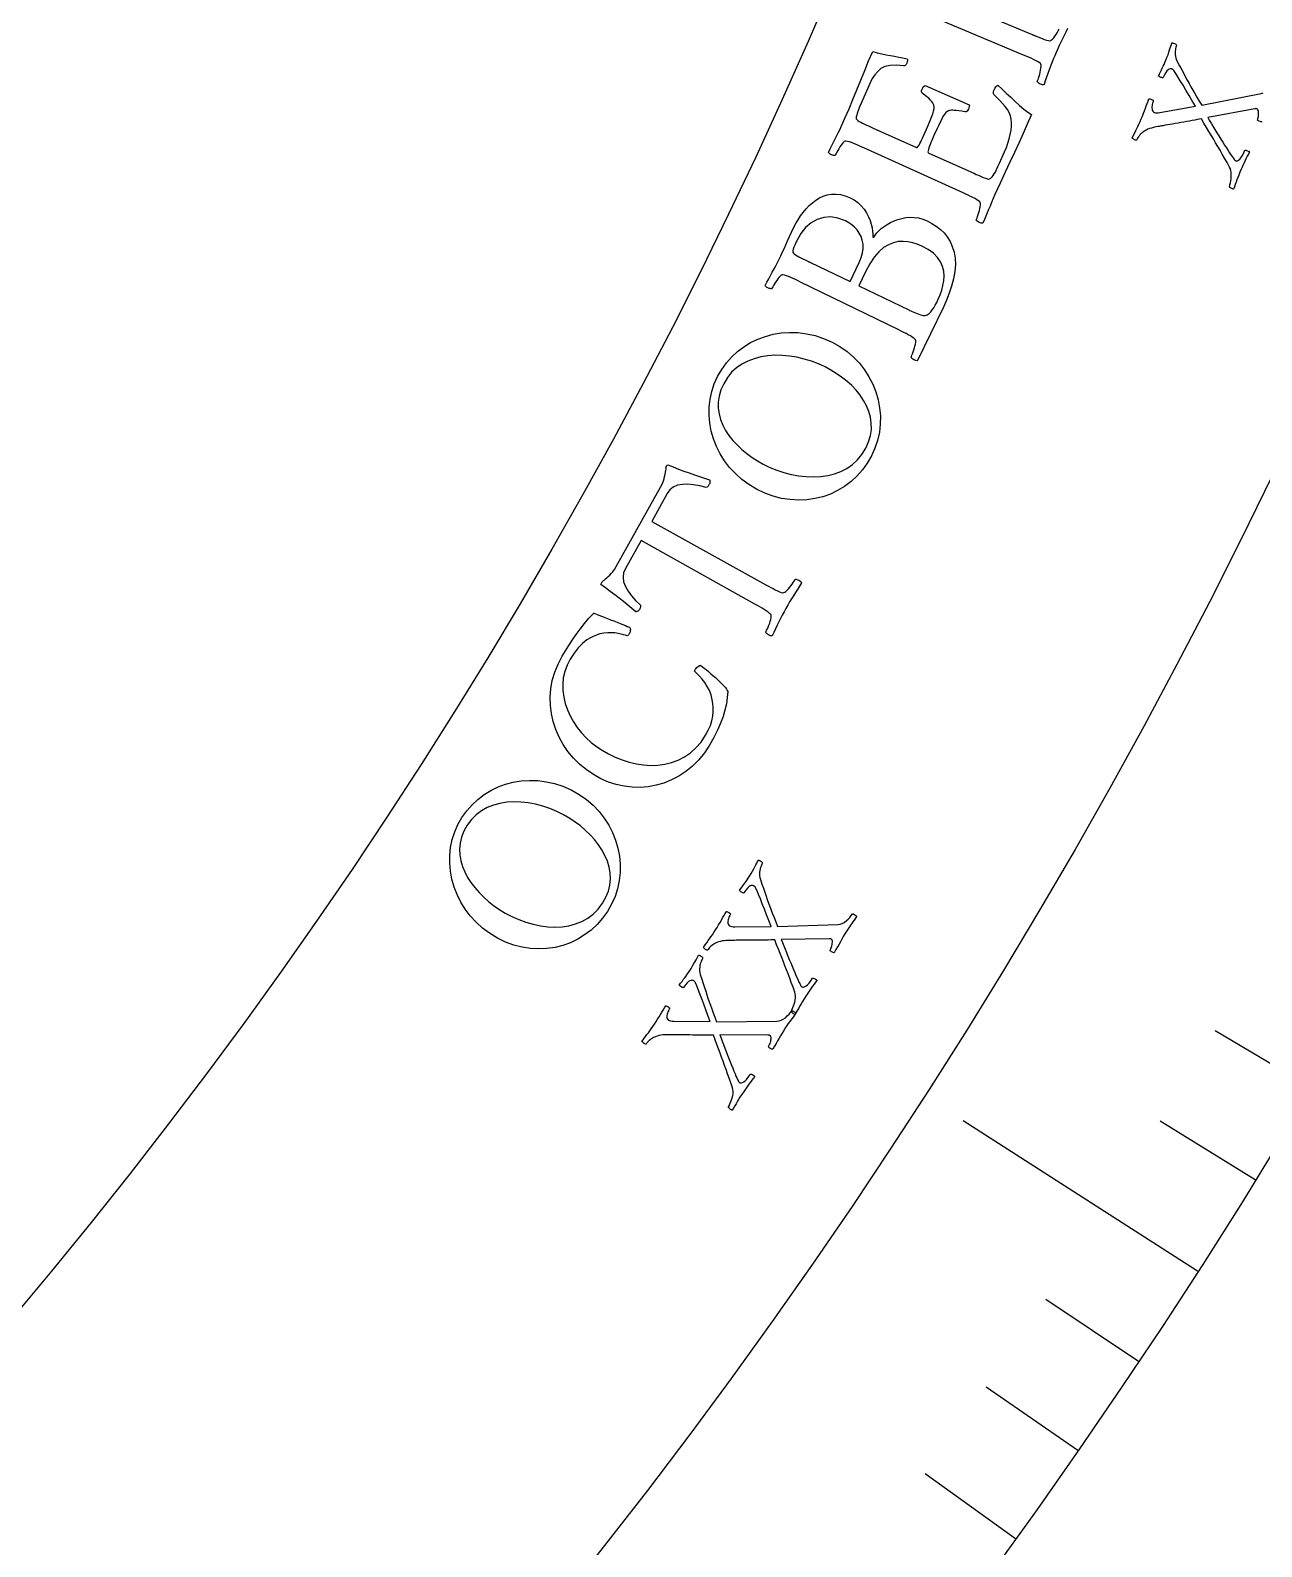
# Model space of a CAD drawing. Header units: millimetres. Extents: x -76 to 76, y -76 to 86.
# Drawn here: x 39.38 to 51.48, y -35.34 to -20.43 of the extents above; entities that cross this region are included whole.
import ezdxf

# ---------------------------------------------------------------- set-up
doc = ezdxf.new("R2010")
doc.units = ezdxf.units.MM
for name, color, linetype in [('CUT_OUTER', 1, 'Continuous'), ('ENGRAVE', 7, 'Continuous'), ('ENGRAVE_FINE', 8, 'Continuous'), ('TEXT', 5, 'Continuous')]:
    doc.layers.add(name, color=color, linetype=linetype)

msp = doc.modelspace()

# ---------------------------------------------------------------- linework, layer by layer
at = {"layer": 'CUT_OUTER'}
msp.add_arc((0.0001, -0.0001), 75.9999, 179.913117, 0.0001, dxfattribs=at)
at = {"layer": 'ENGRAVE'}
msp.add_lwpolyline([(50.8503, -32.6316), (48.5477, -31.154)], dxfattribs=at)
for radius in [74.48, 74.48, 72.485, 68.78, 68.78, 65.854, 60.42, 60.42, 57.228, 51.3, 51.3]:
    msp.add_circle((0, 0), radius, dxfattribs=at)
at = {"layer": 'ENGRAVE_FINE'}
for points in [[(51.9643, -30.8268), (51.023, -30.2684)], [(51.4153, -31.7339), (50.484, -31.1591)], [(50.2693, -33.5197), (49.3588, -32.9126)], [(49.6726, -34.3978), (48.7728, -33.7748)], [(49.0602, -35.2657), (48.1716, -34.627)]]:
    msp.add_lwpolyline(points, dxfattribs=at)
at = {"layer": 'TEXT'}
for points in [[(49.5717, -20.4141), (49.5547, -20.4488), (49.5381, -20.4828), (49.522, -20.5161), (49.5063, -20.5487), (49.491, -20.5812), (49.4758, -20.6144), (49.461, -20.6482), (49.4463, -20.6826), (49.4324, -20.7164), (49.4188, -20.7507), (49.4055, -20.7854), (49.3926, -20.8206), (49.3797, -20.8562), (49.3668, -20.8922), (49.354, -20.9286), (49.3411, -20.9653), (49.3337, -20.967), (49.3252, -20.9666), (49.3154, -20.9641), (49.3044, -20.9595), (49.2939, -20.9539), (49.2854, -20.9483), (49.279, -20.9427), (49.2748, -20.9371), (49.2782, -20.9283), (49.2825, -20.9164), (49.2876, -20.9013), (49.2935, -20.883), (49.2994, -20.8632), (49.3043, -20.8436), (49.3082, -20.824), (49.3113, -20.8047), (49.3128, -20.7873), (49.3124, -20.7738), (49.31, -20.7643), (49.3055, -20.7586), (49.2921, -20.7479), (49.2761, -20.7374), (49.2575, -20.7271), (49.2365, -20.7169), (49.2137, -20.7067), (49.19, -20.6963), (49.1654, -20.6857), (49.1397, -20.6748), (48.1493, -20.2608)], [(48.7919, -20.2923), (49.2245, -20.4722), (49.228, -20.4737), (49.2316, -20.4752), (49.2352, -20.4767), (49.2387, -20.4782), (49.2423, -20.4796), (49.2459, -20.4811), (49.2494, -20.4826), (49.253, -20.4841), (49.2751, -20.4932), (49.2962, -20.5017), (49.3163, -20.5096), (49.3355, -20.517), (49.3535, -20.5233), (49.3702, -20.5283), (49.3855, -20.5318), (49.3996, -20.5338), (49.4071, -20.532), (49.4158, -20.5265), (49.4258, -20.5173), (49.4369, -20.5044), (49.4483, -20.4891), (49.4593, -20.473), (49.4698, -20.4559), (49.4797, -20.4379), (49.4886, -20.4209)], [(51.4846, -21.3304), (51.4795, -21.3315), (51.4731, -21.3312), (51.4655, -21.3294), (51.4566, -21.3262), (51.4484, -21.3224), (51.443, -21.3187), (51.4402, -21.3153), (51.4402, -21.312), (51.4422, -21.3063), (51.4442, -21.2989), (51.4463, -21.2898), (51.4483, -21.2789), (51.45, -21.2672), (51.4508, -21.2555), (51.4508, -21.2438), (51.45, -21.2321), (51.4481, -21.2215), (51.4446, -21.2131), (51.4397, -21.2068), (51.4333, -21.2028), (51.4315, -21.2022), (51.4293, -21.2019), (51.4267, -21.2016), (51.4236, -21.2016), (51.4205, -21.2018), (51.4176, -21.2021), (51.415, -21.2027), (51.4126, -21.2036), (50.95, -21.2885), (50.9662, -21.316), (50.9834, -21.3448), (51.0015, -21.3749), (51.0207, -21.4062), (51.0402, -21.438), (51.0596, -21.4693), (51.0787, -21.5002), (51.0977, -21.5307), (51.1161, -21.56), (51.1335, -21.5873), (51.1498, -21.6125), (51.1652, -21.6357), (51.1789, -21.6561), (51.1904, -21.673), (51.1996, -21.6864), (51.2066, -21.6963), (51.208, -21.6979), (51.2097, -21.6999), (51.2118, -21.7023), (51.2141, -21.705), (51.2168, -21.7078), (51.2198, -21.7103), (51.2232, -21.7124), (51.227, -21.7142), (51.2346, -21.7155), (51.2435, -21.7133), (51.2534, -21.7075), (51.2645, -21.6983), (51.2764, -21.6846), (51.2888, -21.6655), (51.3018, -21.641), (51.3152, -21.6112), (51.32, -21.6106), (51.3259, -21.6112), (51.333, -21.6129), (51.3413, -21.6156), (51.3492, -21.6187), (51.3551, -21.6216), (51.359, -21.6242), (51.3609, -21.6266), (51.3502, -21.6476), (51.3396, -21.6687), (51.329, -21.6901), (51.3184, -21.7118), (51.308, -21.7335), (51.2979, -21.7551), (51.2883, -21.7767), (51.279, -21.7981), (51.2668, -21.8273), (51.2557, -21.8544), (51.2459, -21.8794), (51.2374, -21.9024), (51.2293, -21.9245), (51.2212, -21.9471), (51.2131, -21.9701), (51.2048, -21.9936), (51.1998, -21.9929), (51.194, -21.991), (51.1874, -21.988), (51.18, -21.9839), (51.1731, -21.9795), (51.1678, -21.976), (51.1641, -21.9733), (51.162, -21.9714), (51.1637, -21.9665), (51.1662, -21.958), (51.1693, -21.9459), (51.1731, -21.9302), (51.1769, -21.9123), (51.1797, -21.8932), (51.1815, -21.873), (51.1825, -21.8517), (51.1817, -21.8306), (51.1786, -21.811), (51.1732, -21.7928), (51.1653, -21.776), (51.1404, -21.7316), (51.1164, -21.6893), (51.0934, -21.6491), (51.0713, -21.6109), (51.0497, -21.5739), (51.0278, -21.5369), (51.0059, -21.5), (50.9837, -21.4632), (50.9611, -21.4256), (50.9376, -21.3864), (50.9132, -21.3457), (50.888, -21.3033), (50.869, -21.3063), (50.8478, -21.3098), (50.8244, -21.314), (50.7987, -21.3187), (50.7717, -21.3236), (50.7441, -21.3285), (50.7159, -21.3334), (50.6872, -21.3383), (50.6586, -21.3432), (50.631, -21.3479), (50.6043, -21.3526), (50.5786, -21.3572), (50.5545, -21.3616), (50.5327, -21.3655), (50.5132, -21.369), (50.4959, -21.3721), (50.4818, -21.3746), (50.4718, -21.3764), (50.4657, -21.3774), (50.4637, -21.3778), (50.439, -21.3819), (50.4166, -21.3866), (50.3965, -21.392), (50.3787, -21.398), (50.3621, -21.4049), (50.3457, -21.4132), (50.3294, -21.4227), (50.3132, -21.4336), (50.3029, -21.4416), (50.2931, -21.4506), (50.284, -21.4607), (50.2754, -21.4718), (50.2679, -21.4829), (50.2616, -21.4928), (50.2566, -21.5016), (50.2529, -21.5092), (50.2506, -21.5114), (50.2462, -21.5118), (50.2398, -21.5105), (50.2314, -21.5073), (50.2228, -21.5032), (50.2162, -21.499), (50.2116, -21.4947), (50.2088, -21.4903), (50.2211, -21.4636), (50.2327, -21.4391), (50.2435, -21.4166), (50.2536, -21.3963), (50.2635, -21.3758), (50.274, -21.3532), (50.285, -21.3285), (50.2966, -21.3015), (50.2966, -21.3015), (50.3081, -21.274), (50.3187, -21.2475), (50.3286, -21.222), (50.3377, -21.1976), (50.3463, -21.1739), (50.355, -21.1503), (50.3637, -21.127), (50.3724, -21.1039), (50.3769, -21.1042), (50.3829, -21.1056), (50.3902, -21.108), (50.399, -21.1114), (50.4072, -21.1153), (50.4126, -21.119), (50.4153, -21.1224), (50.4154, -21.1256), (50.4131, -21.1319), (50.4106, -21.1397), (50.4082, -21.1491), (50.4056, -21.1601), (50.4035, -21.1718), (50.4023, -21.1835), (50.402, -21.1951), (50.4028, -21.2067), (50.4051, -21.2173), (50.4097, -21.2261), (50.4166, -21.2332), (50.4257, -21.2384), (50.4356, -21.2412), (50.4479, -21.2422), (50.4625, -21.2415), (50.4795, -21.2389), (50.8292, -21.177), (50.7974, -21.1236), (50.7666, -21.0716), (50.7368, -21.021), (50.7081, -20.9718), (50.6812, -20.9265), (50.6571, -20.8874), (50.6357, -20.8545), (50.6171, -20.8278), (50.614, -20.8241), (50.6107, -20.8208), (50.6072, -20.8181), (50.6035, -20.8158), (50.6001, -20.814), (50.5974, -20.8126), (50.5955, -20.8116), (50.5943, -20.8111), (50.588, -20.8099), (50.5804, -20.8109), (50.5715, -20.8141), (50.5612, -20.8194), (50.5499, -20.8291), (50.538, -20.8452), (50.5256, -20.8676), (50.5126, -20.8965), (50.5099, -20.8979), (50.5054, -20.8979), (50.4989, -20.8965), (50.4905, -20.8938), (50.482, -20.8904), (50.475, -20.8871), (50.4694, -20.8838), (50.4654, -20.8806), (50.476, -20.8592), (50.486, -20.839), (50.4954, -20.8201), (50.5042, -20.8024), (50.5126, -20.7848), (50.5211, -20.7661), (50.5297, -20.7465), (50.5384, -20.7259), (50.5499, -20.6972), (50.56, -20.6708), (50.5688, -20.6465), (50.5762, -20.6244), (50.5826, -20.6043), (50.5886, -20.586), (50.594, -20.5696), (50.5988, -20.5551), (50.6032, -20.5552), (50.6086, -20.5561), (50.6151, -20.5577), (50.6227, -20.5602), (50.6301, -20.5633), (50.636, -20.5672), (50.6406, -20.5717), (50.6437, -20.5769), (50.6422, -20.5813), (50.6403, -20.5881), (50.638, -20.5974), (50.6352, -20.6091), (50.6327, -20.6226), (50.6312, -20.6372), (50.6306, -20.6528), (50.631, -20.6696), (50.6328, -20.6868), (50.6365, -20.7041), (50.6423, -20.7214), (50.65, -20.7387), (50.673, -20.7809), (50.6944, -20.8204), (50.7141, -20.857), (50.7322, -20.8908), (50.7497, -20.9231), (50.7674, -20.9552), (50.7854, -20.9871), (50.8038, -21.0188), (50.8232, -21.0518), (50.8444, -21.0877), (50.8675, -21.1265), (50.8923, -21.1681), (51.4748, -21.0522), (51.4954, -21.0459)]]:
    msp.add_lwpolyline(points, dxfattribs=at)
for points in [[(47.3514, -21.3697), (47.3875, -21.2883), (47.4244, -21.2024), (47.4621, -21.1121), (47.5005, -21.0172), (47.5393, -20.9209), (47.5783, -20.826), (47.6175, -20.7326), (47.6569, -20.6406), (47.7024, -20.653), (47.7465, -20.6637), (47.7892, -20.6727), (47.8306, -20.6801), (47.8714, -20.6869), (47.9128, -20.6943), (47.9546, -20.7022), (47.9968, -20.7106), (47.9991, -20.7196), (47.9989, -20.7301), (47.9964, -20.742), (47.9916, -20.7552), (47.9848, -20.7681), (47.9774, -20.7767), (47.9694, -20.7808), (47.961, -20.7806), (47.8888, -20.7736), (47.8276, -20.7758), (47.7776, -20.7873), (47.7385, -20.808), (47.7068, -20.8358), (47.6784, -20.8685), (47.6535, -20.9061), (47.632, -20.9486), (47.5464, -21.1423), (47.5427, -21.1507), (47.5379, -21.162), (47.532, -21.1763), (47.525, -21.1935), (47.5177, -21.212), (47.5111, -21.2301), (47.5052, -21.2478), (47.5, -21.2652), (47.4963, -21.2808), (47.4951, -21.2934), (47.4963, -21.3029), (47.4999, -21.3094), (47.5112, -21.3181), (47.5245, -21.327), (47.5399, -21.3359), (47.5574, -21.3449), (47.5761, -21.3539), (47.5951, -21.3628), (47.6146, -21.3718), (47.6344, -21.3808), (47.6421, -21.3843), (47.649, -21.3874), (47.655, -21.3901), (47.6602, -21.3924), (48.0876, -21.5842), (48.0927, -21.5843), (48.0986, -21.5801), (48.1054, -21.5717), (48.1129, -21.5592), (48.121, -21.5441), (48.1291, -21.5279), (48.1373, -21.5108), (48.1455, -21.4926), (48.1985, -21.3736), (48.2153, -21.3348), (48.2295, -21.3003), (48.2411, -21.2701), (48.2501, -21.2441), (48.2563, -21.2215), (48.2598, -21.2013), (48.2604, -21.1835), (48.2581, -21.1682), (48.2532, -21.1542), (48.2457, -21.1404), (48.2356, -21.127), (48.223, -21.1138), (48.2076, -21.0999), (48.1894, -21.0845), (48.1684, -21.0674), (48.1446, -21.0489), (48.1386, -21.0428), (48.1363, -21.0341), (48.1375, -21.0229), (48.1423, -21.009), (48.1487, -20.9963), (48.1557, -20.9864), (48.1633, -20.9791), (48.1714, -20.9745), (48.6057, -21.1636), (48.6073, -21.1712), (48.6066, -21.1808), (48.6038, -21.1921), (48.5987, -21.2053), (48.5921, -21.2177), (48.5846, -21.2265), (48.5761, -21.2317), (48.5668, -21.2334), (48.5326, -21.2279), (48.5033, -21.2236), (48.4789, -21.2205), (48.4594, -21.2187), (48.4436, -21.2179), (48.4303, -21.2178), (48.4195, -21.2185), (48.4111, -21.2199), (48.4042, -21.222), (48.3974, -21.2247), (48.3909, -21.2281), (48.3847, -21.2321), (48.377, -21.2379), (48.3683, -21.2479), (48.3586, -21.262), (48.3481, -21.2803), (48.3369, -21.3012), (48.3256, -21.3232), (48.3142, -21.3464), (48.3025, -21.3707), (48.291, -21.3953), (48.28, -21.4192), (48.2694, -21.4424), (48.2593, -21.4649), (48.2524, -21.4807), (48.2452, -21.4975), (48.2376, -21.5154), (48.2298, -21.5344), (48.2222, -21.5534), (48.2155, -21.5711), (48.2096, -21.5877), (48.2047, -21.6031), (48.2015, -21.6164), (48.2008, -21.6266), (48.2028, -21.6338), (48.2074, -21.638), (48.6442, -21.8341), (48.6468, -21.8352), (48.6501, -21.8367), (48.6539, -21.8384), (48.6583, -21.8404), (48.6759, -21.8482), (48.696, -21.857), (48.7185, -21.8666), (48.7434, -21.8772), (48.7669, -21.8864), (48.7853, -21.8921), (48.7986, -21.8942), (48.8068, -21.8929), (48.8199, -21.8837), (48.8319, -21.8725), (48.8428, -21.8592), (48.8528, -21.8438), (48.8631, -21.8249), (48.8751, -21.8009), (48.8889, -21.7718), (48.9043, -21.7376), (48.9537, -21.6262), (48.971, -21.5844), (48.986, -21.5419), (48.9987, -21.4989), (49.0093, -21.4552), (49.0169, -21.4129), (49.0209, -21.374), (49.0212, -21.3385), (49.018, -21.3064), (49.0109, -21.2725), (48.9987, -21.2401), (48.9816, -21.2091), (48.9594, -21.1794), (48.934, -21.1503), (48.9072, -21.121), (48.8789, -21.0914), (48.8491, -21.0615), (48.8446, -21.055), (48.8431, -21.0463), (48.8446, -21.0353), (48.8492, -21.0222), (48.8585, -21.0031), (48.868, -20.9883), (48.8778, -20.9777), (48.8878, -20.9715), (48.9286, -21.0091), (48.9705, -21.0481), (49.0135, -21.0885), (49.0577, -21.1303), (49.1013, -21.1703), (49.1424, -21.2053), (49.1812, -21.2352), (49.2176, -21.26), (49.1766, -21.3539), (49.135, -21.4471), (49.0927, -21.5397), (49.0498, -21.6317), (49.0054, -21.7264), (48.9589, -21.8272), (48.91, -21.9341), (48.8588, -22.0471), (48.8413, -22.0864), (48.8252, -22.1238), (48.8104, -22.1594), (48.797, -22.193), (48.7838, -22.226), (48.77, -22.2593), (48.7554, -22.2929), (48.7401, -22.327), (48.7326, -22.3285), (48.7241, -22.3279), (48.7144, -22.3251), (48.7035, -22.3202), (48.6931, -22.3143), (48.6848, -22.3085), (48.6786, -22.3027), (48.6745, -22.297), (48.6782, -22.2883), (48.6828, -22.2765), (48.6883, -22.2616), (48.6948, -22.2435), (48.7012, -22.2238), (48.7066, -22.2043), (48.7111, -22.1849), (48.7147, -22.1656), (48.7167, -22.1483), (48.7167, -22.1348), (48.7145, -22.1252), (48.7102, -22.1194), (48.6971, -22.1084), (48.6814, -22.0974), (48.6631, -22.0866), (48.6424, -22.0758), (48.6199, -22.065), (48.5965, -22.0539), (48.5721, -22.0426), (48.5468, -22.031), (47.5693, -21.5874), (47.5439, -21.576), (47.5191, -21.565), (47.495, -21.5545), (47.4715, -21.5444), (47.4493, -21.5356), (47.4288, -21.5289), (47.41, -21.5241), (47.393, -21.5213), (47.385, -21.5214), (47.3761, -21.5257), (47.3664, -21.5344), (47.3557, -21.5473), (47.3448, -21.5626), (47.334, -21.5786), (47.3235, -21.5952), (47.3133, -21.6124), (47.304, -21.6286), (47.2965, -21.6422), (47.2907, -21.653), (47.2867, -21.6612), (47.2797, -21.6618), (47.2714, -21.6608), (47.2615, -21.6583), (47.2503, -21.6542), (47.2395, -21.6492), (47.231, -21.6437), (47.2249, -21.6377), (47.2212, -21.6312), (47.2381, -21.5976), (47.255, -21.5643), (47.2718, -21.5314), (47.2887, -21.4988), (47.3053, -21.4664), (47.3212, -21.4341), (47.3366, -21.4018), (47.3514, -21.3697)], [(46.8826, -22.3676), (46.9017, -22.3303), (46.9232, -22.2935), (46.9471, -22.2571), (46.9735, -22.2212), (47.002, -22.187), (47.0322, -22.1556), (47.0643, -22.1272), (47.0981, -22.1017), (47.1338, -22.0799), (47.1714, -22.0629), (47.2108, -22.0505), (47.2521, -22.0428), (47.2952, -22.0409), (47.34, -22.0461), (47.3865, -22.0583), (47.4347, -22.0776), (47.4757, -22.0997), (47.5123, -22.126), (47.5445, -22.1563), (47.5723, -22.1907), (47.5958, -22.2273), (47.6154, -22.2642), (47.6308, -22.3014), (47.6423, -22.3387), (47.6504, -22.3745), (47.6559, -22.4068), (47.6587, -22.4355), (47.6589, -22.4607), (47.66, -22.4644), (47.6619, -22.4664), (47.6647, -22.4666), (47.6682, -22.4651), (47.681, -22.4447), (47.6976, -22.4239), (47.7178, -22.4027), (47.7418, -22.3812), (47.769, -22.3601), (47.7989, -22.3405), (47.8314, -22.3223), (47.8667, -22.3055), (47.904, -22.2912), (47.9426, -22.2804), (47.9825, -22.2733), (48.0238, -22.2697), (48.0658, -22.2706), (48.1078, -22.2768), (48.1498, -22.2883), (48.1918, -22.3051), (48.239, -22.3295), (48.2825, -22.3574), (48.3223, -22.3887), (48.3583, -22.4234), (48.3901, -22.4627), (48.4172, -22.5074), (48.4396, -22.5577), (48.4573, -22.6135), (48.4678, -22.6725), (48.4702, -22.7355), (48.4643, -22.8026), (48.4502, -22.8739), (48.4305, -22.9462), (48.4078, -23.0168), (48.382, -23.0856), (48.3533, -23.1527), (48.098, -23.6785), (48.0905, -23.6798), (48.082, -23.6789), (48.0724, -23.6759), (48.0616, -23.6707), (48.0514, -23.6645), (48.0433, -23.6584), (48.0373, -23.6525), (48.0333, -23.6467), (48.0373, -23.6381), (48.0422, -23.6264), (48.0481, -23.6117), (48.055, -23.5937), (48.062, -23.5743), (48.068, -23.5549), (48.073, -23.5357), (48.0771, -23.5165), (48.0797, -23.4992), (48.08, -23.4857), (48.0781, -23.4761), (48.074, -23.4702), (48.0611, -23.4588), (48.0457, -23.4474), (48.0278, -23.436), (48.0074, -23.4247), (47.9852, -23.4133), (47.9621, -23.4015), (47.9381, -23.3895), (47.9131, -23.3773), (46.9484, -22.9066), (46.9232, -22.8944), (46.8988, -22.8827), (46.8749, -22.8715), (46.8518, -22.8609), (46.8298, -22.8514), (46.8095, -22.8441), (46.7909, -22.8388), (46.7739, -22.8355), (46.7659, -22.8354), (46.757, -22.8395), (46.747, -22.8478), (46.736, -22.8604), (46.7246, -22.8755), (46.7134, -22.8911), (46.7025, -22.9074), (46.6917, -22.9244), (46.682, -22.9403), (46.6741, -22.9536), (46.668, -22.9643), (46.6638, -22.9724), (46.6568, -22.9728), (46.6485, -22.9716), (46.6387, -22.9688), (46.6276, -22.9644), (46.6169, -22.9591), (46.6086, -22.9533), (46.6027, -22.9472), (46.5991, -22.9406), (46.617, -22.9075), (46.6348, -22.8747), (46.6525, -22.8422), (46.6703, -22.8101), (46.6878, -22.7782), (46.7046, -22.7463), (46.7209, -22.7145), (46.7366, -22.6828), (46.7527, -22.6493), (46.7689, -22.6146), (46.7855, -22.5785), (46.8022, -22.5412), (46.8199, -22.5018), (46.8392, -22.4598), (46.8601, -22.415), (46.8826, -22.3676)], [(47.4341, -22.9022), (47.5236, -22.7158), (47.5441, -22.6664), (47.5574, -22.6195), (47.5633, -22.5752), (47.5619, -22.5334), (47.5545, -22.4944), (47.5423, -22.4582), (47.5254, -22.425), (47.5037, -22.3946), (47.4785, -22.3674), (47.4512, -22.3435), (47.4218, -22.3231), (47.3903, -22.3061), (47.3161, -22.2784), (47.2449, -22.2667), (47.1767, -22.2708), (47.1115, -22.2907), (47.0511, -22.3247), (46.9975, -22.371), (46.9505, -22.4297), (46.9102, -22.5008), (46.9047, -22.5125), (46.8983, -22.527), (46.8909, -22.5443), (46.8825, -22.5644), (46.8754, -22.5842), (46.8722, -22.6004), (46.8729, -22.6131), (46.8775, -22.6222), (46.8866, -22.6304), (46.8986, -22.6391), (46.9136, -22.6483), (46.9316, -22.6581), (46.9513, -22.6683), (46.9717, -22.6786), (46.9928, -22.689), (47.0145, -22.6996), (47.019, -22.7017), (47.0232, -22.7038), (47.0271, -22.7057), (47.0307, -22.7074), (47.0342, -22.7091), (47.0377, -22.7108), (47.0411, -22.7124), (47.0446, -22.7141)], [(47.5198, -22.9436), (48.0113, -23.1808), (48.0205, -23.1852), (48.032, -23.1905), (48.0457, -23.1967), (48.0617, -23.2037), (48.0787, -23.211), (48.0954, -23.2175), (48.1119, -23.2234), (48.1283, -23.2287), (48.1432, -23.2329), (48.1557, -23.2355), (48.1657, -23.2365), (48.1733, -23.236), (48.1927, -23.228), (48.2107, -23.2163), (48.2272, -23.2008), (48.2424, -23.1815), (48.2569, -23.1591), (48.2716, -23.1341), (48.2864, -23.1064), (48.3015, -23.0761), (48.3204, -23.0323), (48.3359, -22.9873), (48.348, -22.9413), (48.3566, -22.8942), (48.3597, -22.8468), (48.3552, -22.8), (48.3431, -22.7538), (48.3234, -22.7081), (48.2943, -22.6644), (48.2538, -22.624), (48.202, -22.5869), (48.1388, -22.5531), (48.0951, -22.5351), (48.0502, -22.5215), (48.0042, -22.5123), (47.9569, -22.5075), (47.909, -22.5094), (47.861, -22.5202), (47.8129, -22.5399), (47.7646, -22.5685), (47.7171, -22.6083), (47.6714, -22.6614), (47.6275, -22.7278), (47.5852, -22.8076)], [(46.1332, -23.8358), (46.1735, -23.7659), (46.2196, -23.7016), (46.2714, -23.6428), (46.3289, -23.5895), (46.3912, -23.5423), (46.4575, -23.5018), (46.5277, -23.4679), (46.6019, -23.4406), (46.679, -23.4204), (46.7582, -23.4076), (46.8393, -23.4022), (46.9224, -23.4042), (47.0066, -23.4145), (47.0907, -23.4337), (47.1749, -23.4619), (47.259, -23.4992), (47.3354, -23.5417), (47.4053, -23.5902), (47.4689, -23.6447), (47.526, -23.7052), (47.5765, -23.7705), (47.6202, -23.8391), (47.6572, -23.9112), (47.6873, -23.9866), (47.7102, -24.0643), (47.7252, -24.1431), (47.7323, -24.2229), (47.7316, -24.3038), (47.7228, -24.3844), (47.7053, -24.4635), (47.6794, -24.541), (47.6449, -24.6168), (47.6037, -24.688), (47.5565, -24.7536), (47.5034, -24.8137), (47.4444, -24.8682), (47.3805, -24.9164), (47.3128, -24.9573), (47.2414, -24.991), (47.1663, -25.0175), (47.0885, -25.0365), (47.0089, -25.0476), (46.9277, -25.0509), (46.8447, -25.0465), (46.7611, -25.0337), (46.6781, -25.012), (46.5956, -24.9814), (46.5137, -24.942), (46.4386, -24.8972), (46.3698, -24.8468), (46.3073, -24.7907), (46.251, -24.7291), (46.2013, -24.6632), (46.1584, -24.5944), (46.1223, -24.5227), (46.093, -24.4482), (46.0708, -24.3717), (46.0563, -24.2945), (46.0494, -24.2164), (46.0502, -24.1374), (46.0588, -24.0591), (46.0755, -23.9827), (46.1003, -23.9083), (46.1332, -23.8358)], [(46.1924, -23.9061), (46.1652, -23.9672), (46.1472, -24.0275), (46.1384, -24.0869), (46.1389, -24.1455), (46.1473, -24.2029), (46.1621, -24.2585), (46.1835, -24.3125), (46.2113, -24.3648), (46.2446, -24.4151), (46.2823, -24.4632), (46.3245, -24.509), (46.3712, -24.5526), (46.4209, -24.5934), (46.4724, -24.631), (46.5255, -24.6654), (46.5804, -24.6966), (46.6463, -24.7287), (46.7144, -24.7564), (46.7847, -24.7796), (46.8572, -24.7983), (46.9304, -24.8118), (47.003, -24.8197), (47.075, -24.8219), (47.1463, -24.8184), (47.2157, -24.8086), (47.2819, -24.7922), (47.3448, -24.769), (47.4045, -24.7391), (47.4595, -24.7017), (47.5085, -24.6562), (47.5515, -24.6026), (47.5884, -24.5409), (47.6164, -24.478), (47.6349, -24.4161), (47.6439, -24.3552), (47.6435, -24.2953), (47.635, -24.2368), (47.6196, -24.1799), (47.5973, -24.1248), (47.5682, -24.0713), (47.5335, -24.02), (47.4943, -23.9714), (47.4507, -23.9255), (47.4027, -23.8823), (47.3516, -23.8421), (47.2991, -23.8053), (47.245, -23.7719), (47.1894, -23.7419), (47.1229, -23.7112), (47.0545, -23.6851), (46.9841, -23.6635), (46.9119, -23.6464), (46.839, -23.6344), (46.7669, -23.6281), (46.6955, -23.6273), (46.6248, -23.6322), (46.5563, -23.643), (46.4912, -23.6601), (46.4295, -23.6835), (46.3713, -23.7131), (46.3178, -23.7497), (46.2701, -23.7941), (46.2284, -23.8462), (46.1924, -23.9061)], [(45.5861, -24.893), (45.5931, -24.8783), (45.5998, -24.861), (45.6062, -24.841), (45.6121, -24.8183), (45.6173, -24.7957), (45.6212, -24.776), (45.6239, -24.7592), (45.6254, -24.7453), (45.6258, -24.735), (45.6267, -24.7267), (45.6279, -24.7204), (45.6295, -24.7161), (45.6317, -24.7128), (45.6345, -24.7095), (45.6381, -24.7063), (45.6424, -24.7031), (45.696, -24.7247), (45.749, -24.7454), (45.8014, -24.7652), (45.8532, -24.7841), (45.9043, -24.8022), (45.9549, -24.8193), (46.0048, -24.8356), (46.0541, -24.8509), (46.0551, -24.8549), (46.0559, -24.8598), (46.0565, -24.8658), (46.057, -24.8727), (46.0567, -24.8801), (46.0549, -24.8874), (46.0517, -24.8947), (46.0471, -24.9019), (46.0403, -24.9127), (46.0334, -24.9204), (46.0262, -24.9252), (46.0188, -24.927), (45.9565, -24.91), (45.897, -24.8992), (45.8404, -24.8945), (45.7867, -24.896), (45.7381, -24.9052), (45.697, -24.9234), (45.6635, -24.9506), (45.6373, -24.987), (45.4864, -25.2608), (46.6071, -25.8832), (46.6315, -25.8966), (46.6551, -25.9094), (46.6779, -25.9217), (46.7, -25.9333), (46.721, -25.9435), (46.7405, -25.9517), (46.7587, -25.9578), (46.7754, -25.9618), (46.7831, -25.9609), (46.7924, -25.9564), (46.8033, -25.9484), (46.8158, -25.9368), (46.8289, -25.923), (46.8415, -25.9084), (46.8536, -25.8929), (46.8652, -25.8767), (46.8757, -25.8612), (46.8842, -25.8483), (46.8908, -25.8377), (46.8955, -25.8297), (46.9026, -25.8296), (46.9109, -25.8311), (46.9206, -25.8343), (46.9315, -25.8391), (46.9419, -25.8449), (46.9499, -25.8511), (46.9555, -25.8576), (46.9587, -25.8645), (46.9379, -25.897), (46.9176, -25.9289), (46.8978, -25.9602), (46.8786, -25.9908), (46.8596, -26.0215), (46.8409, -26.0527), (46.8223, -26.0846), (46.8038, -26.1172), (46.7863, -26.1492), (46.7689, -26.1817), (46.7518, -26.2147), (46.7349, -26.2483), (46.7181, -26.2822), (46.7013, -26.3165), (46.6844, -26.3512), (46.6675, -26.3862), (46.66, -26.3871), (46.6515, -26.3857), (46.6421, -26.3822), (46.6317, -26.3764), (46.6218, -26.3696), (46.6141, -26.3631), (46.6084, -26.3568), (46.6048, -26.3507), (46.6092, -26.3424), (46.6148, -26.3311), (46.6215, -26.3166), (46.6295, -26.2991), (46.6375, -26.2801), (46.6446, -26.2611), (46.6507, -26.2422), (46.6559, -26.2233), (46.6595, -26.2062), (46.6605, -26.1927), (46.6592, -26.183), (46.6554, -26.1769), (46.6432, -26.1647), (46.6285, -26.1525), (46.6113, -26.1401), (46.5915, -26.1277), (46.5701, -26.115), (46.5477, -26.1019), (46.5243, -26.0886), (46.5001, -26.0749), (45.382, -25.4479), (45.2257, -25.7245), (45.2085, -25.7658), (45.2029, -25.8087), (45.209, -25.8533), (45.2267, -25.8994), (45.2535, -25.9461), (45.287, -25.9922), (45.327, -26.0378), (45.3737, -26.0829), (45.376, -26.0901), (45.3757, -26.0987), (45.3727, -26.1087), (45.3671, -26.1201), (45.3634, -26.1278), (45.359, -26.1341), (45.3539, -26.1391), (45.3481, -26.1428), (45.3422, -26.1456), (45.3371, -26.1478), (45.3325, -26.1495), (45.3287, -26.1507), (45.2897, -26.1168), (45.2496, -26.0831), (45.2082, -26.0494), (45.1658, -26.0158), (45.1222, -25.9822), (45.0776, -25.9483), (45.0321, -25.9143), (44.9855, -25.8801), (44.987, -25.8734), (44.9899, -25.8666), (44.994, -25.8599), (44.9994, -25.8533), (45.0053, -25.8471), (45.0109, -25.8417), (45.0161, -25.8373), (45.021, -25.8338), (45.0318, -25.8255), (45.0438, -25.8153), (45.0572, -25.8031), (45.0719, -25.789), (45.0862, -25.7741), (45.0986, -25.7597), (45.1091, -25.7458), (45.1175, -25.7325)], [(44.6057, -26.5847), (44.6375, -26.5325), (44.6711, -26.4797), (44.7064, -26.4263), (44.7435, -26.3723), (44.7827, -26.3185), (44.8243, -26.2654), (44.8682, -26.2132), (44.9146, -26.1618), (44.9177, -26.163), (44.9271, -26.1666), (44.9428, -26.1725), (44.9646, -26.1808), (44.9907, -26.1907), (45.0187, -26.2017), (45.0488, -26.2136), (45.081, -26.2266), (45.1134, -26.2396), (45.1443, -26.2521), (45.1738, -26.2638), (45.2018, -26.2748), (45.2262, -26.2846), (45.2449, -26.2922), (45.2579, -26.2979), (45.2652, -26.3015), (45.2697, -26.304), (45.2728, -26.3088), (45.2747, -26.3158), (45.2754, -26.325), (45.2747, -26.335), (45.2728, -26.3448), (45.2696, -26.3541), (45.2651, -26.363), (45.2604, -26.3702), (45.2551, -26.3763), (45.2494, -26.3814), (45.2431, -26.3855), (45.2275, -26.3803), (45.2077, -26.3747), (45.1836, -26.3687), (45.1554, -26.3622), (45.1238, -26.3569), (45.0897, -26.3546), (45.0532, -26.3552), (45.0142, -26.3588), (44.9736, -26.3668), (44.9323, -26.3807), (44.8903, -26.4006), (44.8476, -26.4264), (44.805, -26.4598), (44.7634, -26.5026), (44.7227, -26.5546), (44.6829, -26.616), (44.6522, -26.6751), (44.6299, -26.7355), (44.6158, -26.7973), (44.6101, -26.8604), (44.6118, -26.924), (44.6201, -26.987), (44.6351, -27.0496), (44.6567, -27.1116), (44.6841, -27.1722), (44.7164, -27.2302), (44.7536, -27.2858), (44.7957, -27.3388), (44.8417, -27.3884), (44.8905, -27.4336), (44.9422, -27.4744), (44.9967, -27.5109), (45.0603, -27.5469), (45.126, -27.5783), (45.1937, -27.6051), (45.2635, -27.6273), (45.3342, -27.6441), (45.4047, -27.6546), (45.475, -27.659), (45.5452, -27.6571), (45.6141, -27.6483), (45.6808, -27.632), (45.7452, -27.6081), (45.8073, -27.5768), (45.866, -27.5371), (45.9201, -27.4884), (45.9695, -27.4306), (46.0143, -27.3638), (46.041, -27.3143), (46.0616, -27.2663), (46.0761, -27.2198), (46.0844, -27.1747), (46.088, -27.1314), (46.0885, -27.0903), (46.0858, -27.0513), (46.0801, -27.0144), (46.068, -26.9669), (46.0516, -26.9228), (46.031, -26.8823), (46.006, -26.8453), (45.9793, -26.8118), (45.9536, -26.7819), (45.9287, -26.7555), (45.9048, -26.7326), (45.915, -26.7138), (45.9281, -26.6978), (45.944, -26.6845), (45.9627, -26.674), (45.9722, -26.6801), (45.985, -26.6895), (46.0011, -26.7021), (46.0205, -26.718), (46.042, -26.7359), (46.0642, -26.7549), (46.0871, -26.7748), (46.1108, -26.7958), (46.134, -26.8169), (46.1554, -26.8374), (46.1752, -26.8574), (46.1933, -26.8767), (46.2087, -26.8944), (46.2203, -26.9096), (46.2282, -26.9223), (46.2323, -26.9324), (46.2282, -26.9921), (46.2192, -27.0531), (46.2053, -27.1155), (46.1863, -27.1791), (46.162, -27.2448), (46.1317, -27.3134), (46.0954, -27.385), (46.0532, -27.4594), (46.0027, -27.536), (45.947, -27.6048), (45.8863, -27.666), (45.8204, -27.7195), (45.7508, -27.7651), (45.6787, -27.8029), (45.6041, -27.8328), (45.5271, -27.8549), (45.4488, -27.8691), (45.3704, -27.8754), (45.2917, -27.874), (45.2129, -27.8648), (45.135, -27.8478), (45.0591, -27.8231), (44.985, -27.7906), (44.9129, -27.7505), (44.8406, -27.7012), (44.7747, -27.6467), (44.7152, -27.5871), (44.662, -27.5223), (44.6155, -27.4534), (44.5759, -27.3817), (44.5431, -27.307), (44.5171, -27.2295), (44.4986, -27.15), (44.4884, -27.0696), (44.4863, -26.9882), (44.4925, -26.9058), (44.5072, -26.8236), (44.531, -26.7427), (44.5639, -26.6631), (44.6057, -26.5847)], [(43.6199, -28.173), (43.6668, -28.1074), (43.7189, -28.0478), (43.7761, -27.9943), (43.8384, -27.9468), (43.905, -27.9059), (43.9749, -27.8719), (44.0481, -27.8449), (44.1245, -27.8249), (44.2032, -27.8122), (44.2833, -27.8071), (44.3645, -27.8095), (44.4471, -27.8196), (44.5298, -27.8379), (44.6118, -27.8651), (44.6928, -27.9014), (44.7729, -27.9466), (44.8448, -27.9963), (44.9098, -28.0513), (44.9678, -28.1116), (45.0188, -28.1774), (45.0628, -28.2472), (45.0997, -28.3197), (45.1295, -28.395), (45.1523, -28.473), (45.1675, -28.5526), (45.1748, -28.6324), (45.1743, -28.7126), (45.1658, -28.793), (45.1492, -28.8724), (45.1242, -28.9494), (45.0909, -29.024), (45.0492, -29.0962), (45.0014, -29.163), (44.9481, -29.2238), (44.8895, -29.2785), (44.8254, -29.3271), (44.7572, -29.3689), (44.6859, -29.4031), (44.6116, -29.4297), (44.5343, -29.4489), (44.455, -29.4602), (44.3747, -29.4636), (44.2935, -29.4591), (44.2113, -29.4467), (44.1294, -29.4259), (44.0489, -29.3963), (43.9697, -29.3579), (43.892, -29.3108), (43.8215, -29.259), (43.7579, -29.2021), (43.7011, -29.1403), (43.6511, -29.0735), (43.6079, -29.0032), (43.5719, -28.9306), (43.5428, -28.8557), (43.5208, -28.7787), (43.5061, -28.7005), (43.4991, -28.6222), (43.4998, -28.5438), (43.5082, -28.4653), (43.5243, -28.3881), (43.5483, -28.3137), (43.5801, -28.242), (43.6199, -28.173)], [(43.6721, -28.2487), (43.6391, -28.3069), (43.6154, -28.3652), (43.6009, -28.4235), (43.5958, -28.4819), (43.5986, -28.5398), (43.608, -28.5966), (43.624, -28.6524), (43.6466, -28.7071), (43.6749, -28.7604), (43.7079, -28.8119), (43.7454, -28.8616), (43.7877, -28.9094), (43.8333, -28.9549), (43.8808, -28.9973), (43.9304, -29.0366), (43.982, -29.0729), (44.0445, -29.1113), (44.1096, -29.1454), (44.1774, -29.1753), (44.2477, -29.2008), (44.3193, -29.2214), (44.3908, -29.2363), (44.4623, -29.2454), (44.5336, -29.2488), (44.6036, -29.2457), (44.671, -29.2357), (44.7359, -29.2187), (44.7981, -29.1947), (44.8565, -29.1628), (44.9097, -29.1223), (44.9577, -29.0731), (45.0004, -29.0152), (45.0343, -28.9553), (45.0587, -28.8954), (45.0735, -28.8357), (45.0789, -28.776), (45.076, -28.717), (45.0662, -28.6589), (45.0493, -28.6018), (45.0255, -28.5458), (44.9959, -28.4914), (44.9616, -28.4393), (44.9226, -28.3894), (44.879, -28.3417), (44.8321, -28.2968), (44.7833, -28.2552), (44.7327, -28.2167), (44.6803, -28.1814), (44.617, -28.1445), (44.5514, -28.1119), (44.4835, -28.0836), (44.4132, -28.0596), (44.3418, -28.0407), (44.2706, -28.0274), (44.1997, -28.0198), (44.1289, -28.0178), (44.0596, -28.022), (43.9932, -28.0327), (43.9296, -28.05), (43.8688, -28.0739), (43.8119, -28.1052), (43.7602, -28.1447), (43.7136, -28.1926), (43.6721, -28.2487)], [(46.1122, -29.2775), (46.128, -29.2522), (46.1429, -29.2278), (46.1568, -29.2043), (46.1698, -29.1818), (46.1822, -29.1597), (46.1946, -29.1379), (46.207, -29.1164), (46.2194, -29.095), (46.2238, -29.0961), (46.2294, -29.0984), (46.2363, -29.102), (46.2444, -29.1068), (46.2518, -29.112), (46.2566, -29.1165), (46.2587, -29.1203), (46.2582, -29.1235), (46.2549, -29.1293), (46.2512, -29.1366), (46.2472, -29.1455), (46.2429, -29.1559), (46.2389, -29.1671), (46.2358, -29.1784), (46.2337, -29.1898), (46.2325, -29.2014), (46.233, -29.2122), (46.2361, -29.2217), (46.2417, -29.2298), (46.2499, -29.2364), (46.2592, -29.2408), (46.2711, -29.2438), (46.2857, -29.2455), (46.3028, -29.2458), (46.6579, -29.2421), (46.6354, -29.1842), (46.6135, -29.1279), (46.5925, -29.0731), (46.5722, -29.0199), (46.5531, -28.9708), (46.5358, -28.9282), (46.5201, -28.8923), (46.5062, -28.8629), (46.5037, -28.8587), (46.501, -28.8549), (46.498, -28.8516), (46.4947, -28.8488), (46.4916, -28.8464), (46.4892, -28.8446), (46.4875, -28.8434), (46.4864, -28.8427), (46.4804, -28.8405), (46.4728, -28.8402), (46.4634, -28.8418), (46.4523, -28.8454), (46.4396, -28.8531), (46.4253, -28.867), (46.4094, -28.8871), (46.3918, -28.9135), (46.3889, -28.9144), (46.3844, -28.9136), (46.3783, -28.9112), (46.3705, -28.9072), (46.3626, -28.9025), (46.3562, -28.898), (46.3513, -28.8939), (46.3478, -28.89), (46.3618, -28.8707), (46.375, -28.8524), (46.3874, -28.8353), (46.3989, -28.8192), (46.4102, -28.8033), (46.4216, -28.7863), (46.4333, -28.7683), (46.4452, -28.7494), (46.4613, -28.723), (46.4757, -28.6986), (46.4883, -28.6761), (46.4992, -28.6555), (46.5089, -28.6367), (46.5177, -28.6197), (46.5258, -28.6044), (46.533, -28.5908), (46.5372, -28.5917), (46.5424, -28.5934), (46.5486, -28.5961), (46.5556, -28.5998), (46.5624, -28.6042), (46.5677, -28.6089), (46.5714, -28.6141), (46.5736, -28.6198), (46.5714, -28.6238), (46.5684, -28.6303), (46.5646, -28.639), (46.56, -28.6501), (46.5553, -28.6631), (46.5514, -28.6772), (46.5482, -28.6925), (46.5458, -28.7091), (46.5448, -28.7264), (46.5457, -28.7441), (46.5485, -28.7621), (46.5532, -28.7804), (46.569, -28.8258), (46.5836, -28.8683), (46.597, -28.9076), (46.6094, -28.9439), (46.6212, -28.9787), (46.6335, -29.0132), (46.646, -29.0477), (46.6589, -29.082), (46.6726, -29.1177), (46.6877, -29.1566), (46.704, -29.1987), (46.7217, -29.2438), (47.3153, -29.2252), (47.3367, -29.2223), (47.3576, -29.2154), (47.3781, -29.2043), (47.398, -29.1891), (47.4166, -29.1718), (47.4329, -29.1544), (47.4471, -29.1369), (47.459, -29.1193), (47.4637, -29.1196), (47.4694, -29.1214), (47.4758, -29.1245), (47.4832, -29.1291), (47.4902, -29.134), (47.4955, -29.1379), (47.499, -29.1409), (47.5009, -29.143), (47.4868, -29.1627), (47.4738, -29.181), (47.4617, -29.1979), (47.4506, -29.2134), (47.4396, -29.2291), (47.4279, -29.2465), (47.4154, -29.2658), (47.4022, -29.287), (47.3843, -29.3162), (47.3679, -29.3436), (47.3529, -29.3693), (47.3394, -29.3932), (47.326, -29.4172), (47.3116, -29.4433), (47.296, -29.4712), (47.2793, -29.5012), (47.274, -29.5015), (47.2678, -29.5001), (47.2606, -29.4971), (47.2523, -29.4925), (47.2449, -29.4874), (47.2401, -29.4828), (47.238, -29.479), (47.2385, -29.4757), (47.2414, -29.4705), (47.2446, -29.4635), (47.2481, -29.4549), (47.2519, -29.4445), (47.2555, -29.4332), (47.2583, -29.4217), (47.2602, -29.4102), (47.2613, -29.3985), (47.2611, -29.3878), (47.2591, -29.3789), (47.2553, -29.372), (47.2497, -29.3669), (47.248, -29.3661), (47.2459, -29.3653), (47.2433, -29.3647), (47.2403, -29.3641), (47.2372, -29.3638), (47.2342, -29.3637), (47.2316, -29.3638), (47.2291, -29.3643), (46.7588, -29.372), (46.7703, -29.4018), (46.7825, -29.4331), (46.7955, -29.4657), (46.8092, -29.4998), (46.8233, -29.5343), (46.8372, -29.5684), (46.851, -29.602), (46.8647, -29.6352), (46.878, -29.6672), (46.8907, -29.6969), (46.9027, -29.7245), (46.914, -29.7499), (46.9242, -29.7723), (46.9327, -29.7908), (46.9397, -29.8055), (46.9449, -29.8164), (46.9461, -29.8183), (46.9474, -29.8205), (46.949, -29.8232), (46.9509, -29.8263), (46.953, -29.8295), (46.9556, -29.8324), (46.9586, -29.8351), (46.9621, -29.8375), (46.9694, -29.84), (46.9785, -29.8392), (46.9892, -29.8352), (47.0017, -29.8279), (47.0157, -29.8164), (47.0311, -29.7996), (47.0479, -29.7776), (47.0661, -29.7503), (47.0708, -29.7506), (47.0766, -29.7521), (47.0833, -29.7549), (47.091, -29.759), (47.0983, -29.7634), (47.1036, -29.7672), (47.107, -29.7704), (47.1085, -29.7731), (47.0946, -29.792), (47.0807, -29.8111), (47.0667, -29.8305), (47.0527, -29.8501), (47.0388, -29.8698), (47.0254, -29.8895), (47.0123, -29.9091), (46.9996, -29.9288), (46.9827, -29.9555), (46.9674, -29.9804), (46.9536, -30.0035), (46.9414, -30.0248), (46.9298, -30.0453), (46.9181, -30.0662), (46.9063, -30.0876), (46.8943, -30.1094), (46.8895, -30.1079), (46.884, -30.1051), (46.878, -30.1011), (46.8714, -30.0957), (46.8653, -30.0903), (46.8606, -30.086), (46.8574, -30.0827), (46.8557, -30.0805), (46.8582, -30.0759), (46.862, -30.0679), (46.8671, -30.0565), (46.8735, -30.0417), (46.8801, -30.0246), (46.886, -30.0062), (46.8912, -29.9866), (46.8956, -29.9658), (46.8983, -29.9448), (46.8985, -29.925), (46.8961, -29.9061), (46.8911, -29.8883), (46.8738, -29.8404), (46.8571, -29.7947), (46.841, -29.7513), (46.8255, -29.71), (46.8102, -29.6699), (46.7948, -29.6298), (46.7792, -29.5898), (46.7634, -29.5499), (46.7472, -29.5091), (46.7305, -29.4666), (46.7131, -29.4224), (46.6952, -29.3764), (46.676, -29.3762), (46.6545, -29.3763), (46.6307, -29.3765), (46.6047, -29.3769), (46.5772, -29.3774), (46.5491, -29.3777), (46.5205, -29.3779), (46.4914, -29.378), (46.4624, -29.378), (46.4344, -29.3782), (46.4073, -29.3784), (46.3812, -29.3788), (46.3567, -29.3791), (46.3346, -29.3794), (46.3147, -29.3797), (46.2972, -29.3799), (46.2829, -29.38), (46.2726, -29.3801), (46.2665, -29.3802), (46.2645, -29.3802), (46.2394, -29.3802), (46.2166, -29.3812), (46.1959, -29.3831), (46.1773, -29.3861), (46.1598, -29.3902), (46.1422, -29.3957), (46.1246, -29.4024), (46.1068, -29.4105), (46.0953, -29.4167), (46.0842, -29.424), (46.0736, -29.4324), (46.0633, -29.442), (46.054, -29.4517), (46.0462, -29.4604), (46.0398, -29.4683), (46.035, -29.4751), (46.0323, -29.4769), (46.0279, -29.4766), (46.0218, -29.4742), (46.014, -29.4697), (46.0063, -29.4643), (46.0004, -29.4591), (45.9965, -29.454), (45.9945, -29.4492), (46.0111, -29.425), (46.0266, -29.4027), (46.0409, -29.3823), (46.0541, -29.3639), (46.0673, -29.3453), (46.0813, -29.3248), (46.0963, -29.3021), (46.1122, -29.2775)], [(45.5115, -30.2027), (45.5279, -30.1778), (45.5432, -30.1537), (45.5576, -30.1305), (45.571, -30.1082), (45.5839, -30.0864), (45.5968, -30.0649), (45.6096, -30.0436), (45.6224, -30.0225), (45.6268, -30.0236), (45.6324, -30.026), (45.6392, -30.0297), (45.6472, -30.0347), (45.6545, -30.0401), (45.6592, -30.0447), (45.6612, -30.0485), (45.6607, -30.0517), (45.6572, -30.0574), (45.6534, -30.0647), (45.6492, -30.0735), (45.6447, -30.0838), (45.6404, -30.0949), (45.6371, -30.1062), (45.6348, -30.1175), (45.6333, -30.129), (45.6337, -30.1399), (45.6366, -30.1494), (45.642, -30.1576), (45.6501, -30.1644), (45.6593, -30.169), (45.6711, -30.1723), (45.6856, -30.1742), (45.7028, -30.1749), (46.0579, -30.1784), (46.0365, -30.1201), (46.0158, -30.0633), (45.9959, -30.0081), (45.9767, -29.9545), (45.9586, -29.905), (45.9421, -29.8621), (45.9272, -29.8258), (45.9138, -29.7962), (45.9114, -29.7919), (45.9088, -29.7881), (45.9059, -29.7848), (45.9026, -29.7818), (45.8996, -29.7794), (45.8972, -29.7776), (45.8955, -29.7763), (45.8945, -29.7755), (45.8886, -29.7732), (45.8809, -29.7728), (45.8715, -29.7743), (45.8604, -29.7776), (45.8475, -29.785), (45.8329, -29.7987), (45.8166, -29.8185), (45.7985, -29.8444), (45.7956, -29.8453), (45.7911, -29.8444), (45.785, -29.8419), (45.7773, -29.8377), (45.7695, -29.8328), (45.7632, -29.8283), (45.7583, -29.824), (45.7549, -29.8201), (45.7693, -29.801), (45.7829, -29.7831), (45.7956, -29.7662), (45.8075, -29.7504), (45.819, -29.7346), (45.8309, -29.7179), (45.8429, -29.7002), (45.8552, -29.6815), (45.8718, -29.6554), (45.8866, -29.6313), (45.8997, -29.609), (45.9111, -29.5887), (45.9211, -29.5701), (45.9303, -29.5533), (45.9386, -29.5381), (45.9461, -29.5247), (45.9504, -29.5256), (45.9555, -29.5275), (45.9616, -29.5303), (45.9686, -29.5341), (45.9753, -29.5386), (45.9804, -29.5435), (45.9841, -29.5488), (45.9861, -29.5545), (45.9839, -29.5585), (45.9807, -29.5648), (45.9768, -29.5735), (45.9719, -29.5845), (45.967, -29.5974), (45.9628, -29.6114), (45.9593, -29.6267), (45.9566, -29.6432), (45.9552, -29.6605), (45.9557, -29.6782), (45.9582, -29.6962), (45.9625, -29.7146), (45.9774, -29.7604), (45.9911, -29.8031), (46.0038, -29.8427), (46.0153, -29.8793), (46.0265, -29.9142), (46.0381, -29.949), (46.0499, -29.9837), (46.0621, -30.0183), (46.0751, -30.0543), (46.0893, -30.0935), (46.1049, -30.1359), (46.1216, -30.1814), (46.7155, -30.1747), (46.7369, -30.1723), (46.758, -30.1658), (46.7787, -30.1551), (46.7989, -30.1403), (46.8178, -30.1234), (46.8345, -30.1064), (46.849, -30.0892), (46.8613, -30.0718), (46.866, -30.0722), (46.8716, -30.074), (46.878, -30.0773), (46.8853, -30.0821), (46.8922, -30.0871), (46.8974, -30.0911), (46.9009, -30.0942), (46.9027, -30.0963), (46.8882, -30.1157), (46.8748, -30.1338), (46.8624, -30.1504), (46.851, -30.1657), (46.8397, -30.1811), (46.8276, -30.1983), (46.8147, -30.2174), (46.8011, -30.2382), (46.7826, -30.2671), (46.7657, -30.2942), (46.7502, -30.3196), (46.7362, -30.3432), (46.7223, -30.367), (46.7073, -30.3927), (46.6912, -30.4203), (46.6739, -30.4499), (46.6686, -30.4501), (46.6624, -30.4486), (46.6553, -30.4455), (46.6471, -30.4407), (46.6398, -30.4354), (46.6351, -30.4308), (46.6331, -30.4269), (46.6336, -30.4237), (46.6366, -30.4185), (46.64, -30.4116), (46.6437, -30.403), (46.6477, -30.3927), (46.6515, -30.3815), (46.6545, -30.3701), (46.6566, -30.3586), (46.658, -30.3469), (46.658, -30.3362), (46.6562, -30.3273), (46.6525, -30.3202), (46.647, -30.3151), (46.6453, -30.3142), (46.6432, -30.3134), (46.6407, -30.3127), (46.6377, -30.3121), (46.6345, -30.3117), (46.6316, -30.3116), (46.6289, -30.3117), (46.6265, -30.312), (46.1561, -30.3102), (46.167, -30.3403), (46.1786, -30.3718), (46.1909, -30.4047), (46.2039, -30.439), (46.2173, -30.4738), (46.2305, -30.5082), (46.2437, -30.5421), (46.2567, -30.5756), (46.2694, -30.6078), (46.2814, -30.6378), (46.2928, -30.6656), (46.3037, -30.6912), (46.3134, -30.7138), (46.3216, -30.7325), (46.3282, -30.7474), (46.3333, -30.7583), (46.3343, -30.7602), (46.3356, -30.7625), (46.3372, -30.7652), (46.339, -30.7683), (46.3411, -30.7716), (46.3436, -30.7745), (46.3466, -30.7773), (46.3499, -30.7798), (46.3572, -30.7824), (46.3663, -30.7818), (46.3771, -30.778), (46.3897, -30.771), (46.404, -30.7597), (46.4197, -30.7433), (46.4369, -30.7216), (46.4557, -30.6947), (46.4604, -30.6951), (46.4662, -30.6967), (46.4729, -30.6997), (46.4805, -30.7039), (46.4876, -30.7084), (46.4929, -30.7123), (46.4962, -30.7156), (46.4977, -30.7183), (46.4834, -30.7369), (46.469, -30.7558), (46.4547, -30.7749), (46.4403, -30.7942), (46.426, -30.8136), (46.4122, -30.833), (46.3987, -30.8524), (46.3856, -30.8718), (46.3682, -30.8982), (46.3524, -30.9228), (46.3382, -30.9456), (46.3255, -30.9666), (46.3135, -30.9869), (46.3014, -31.0076), (46.2891, -31.0287), (46.2767, -31.0502), (46.2719, -31.0486), (46.2665, -31.0457), (46.2606, -31.0416), (46.2541, -31.0361), (46.2481, -31.0306), (46.2435, -31.0261), (46.2404, -31.0228), (46.2387, -31.0206), (46.2413, -31.016), (46.2453, -31.0081), (46.2506, -30.9968), (46.2572, -30.9822), (46.2642, -30.9652), (46.2705, -30.9469), (46.276, -30.9274), (46.2809, -30.9067), (46.284, -30.8858), (46.2846, -30.8659), (46.2826, -30.847), (46.2779, -30.8291), (46.2616, -30.7809), (46.2458, -30.7349), (46.2306, -30.6911), (46.216, -30.6496), (46.2015, -30.6091), (46.1869, -30.5688), (46.1721, -30.5285), (46.1571, -30.4882), (46.1418, -30.4471), (46.1259, -30.4042), (46.1094, -30.3597), (46.0925, -30.3134), (46.0732, -30.3128), (46.0518, -30.3124), (46.028, -30.3122), (46.0019, -30.3121), (45.9744, -30.312), (45.9464, -30.3117), (45.9178, -30.3113), (45.8886, -30.3108), (45.8596, -30.3103), (45.8316, -30.3099), (45.8046, -30.3096), (45.7785, -30.3094), (45.754, -30.3093), (45.7318, -30.3091), (45.712, -30.309), (45.6945, -30.3088), (45.6801, -30.3087), (45.6699, -30.3086), (45.6638, -30.3085), (45.6617, -30.3085), (45.6367, -30.308), (45.6138, -30.3085), (45.5931, -30.31), (45.5745, -30.3126), (45.5569, -30.3164), (45.5392, -30.3215), (45.5214, -30.3279), (45.5035, -30.3356), (45.4919, -30.3415), (45.4806, -30.3486), (45.4698, -30.3568), (45.4594, -30.3662), (45.4498, -30.3757), (45.4418, -30.3843), (45.4354, -30.392), (45.4304, -30.3988), (45.4276, -30.4005), (45.4233, -30.4001), (45.4172, -30.3976), (45.4095, -30.3929), (45.4019, -30.3873), (45.3962, -30.382), (45.3923, -30.3769), (45.3904, -30.3721), (45.4075, -30.3482), (45.4234, -30.3262), (45.4382, -30.3061), (45.4518, -30.2879), (45.4653, -30.2697), (45.4797, -30.2494), (45.4952, -30.227), (45.5115, -30.2027)]]:
    msp.add_lwpolyline(points, close=True, dxfattribs=at)

doc.saveas('drawing.dxf')
